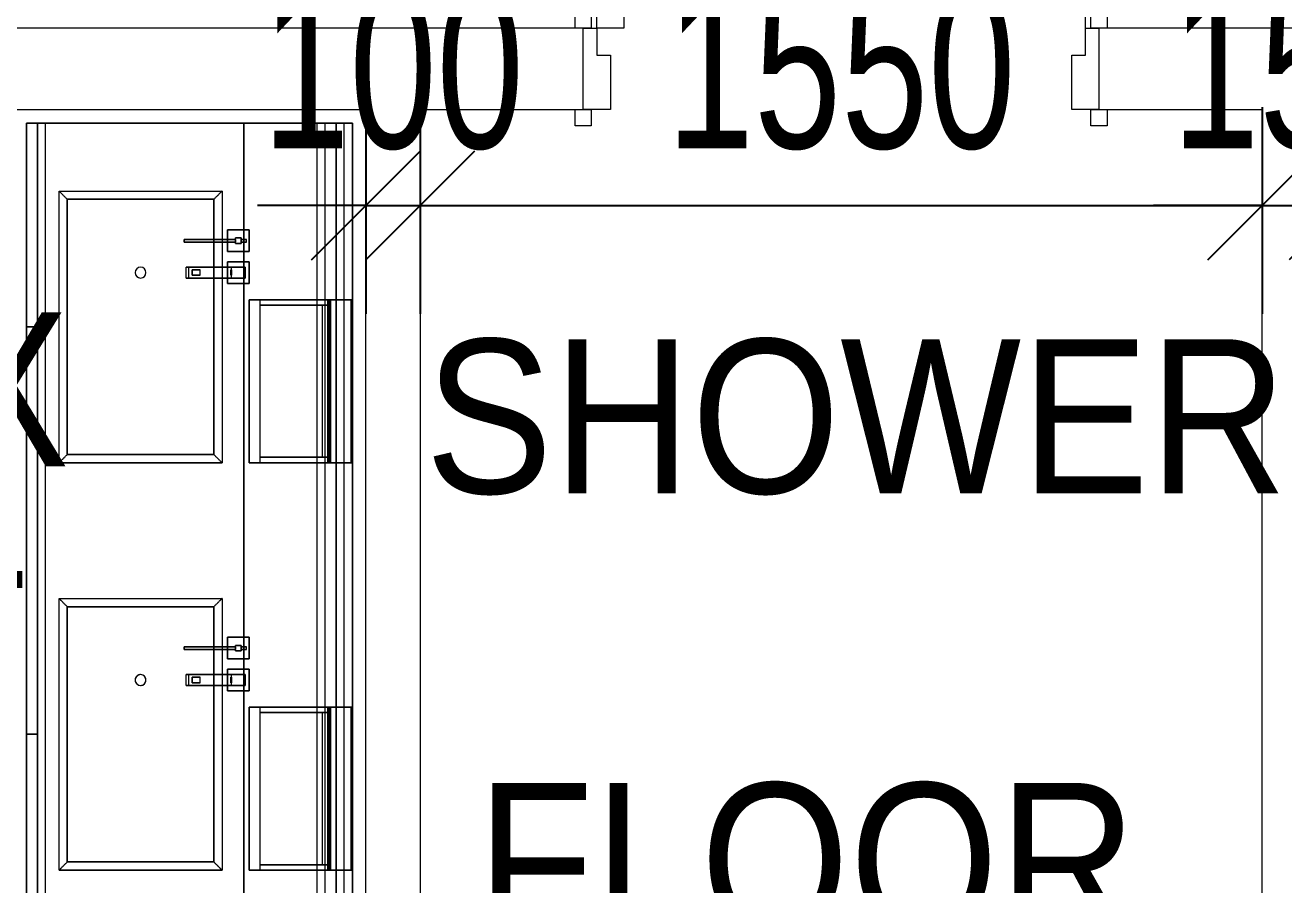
# Model space of a CAD drawing. Header units: millimetres. Extents: x 10569 to 232243, y -25347 to 80743.
# Drawn here: x 39012 to 41329, y 41955 to 43538 of the extents above; entities that cross this region are included whole.
import ezdxf

# ---------------------------------------------------------------- set-up
doc = ezdxf.new("R2010")
doc.units = ezdxf.units.MM
for name, color, linetype, lineweight in [('A-ANNO-DIMS', 211, 'Continuous', 5), ('A-DOOR', 31, 'Continuous', 20), ('A-DOOR-FRAM', 31, 'Continuous', 30), ('A-GENM', 13, 'Continuous', 20), ('A-WALL', 113, 'Continuous', 20), ('G-ANNO-TEXT', 231, 'Continuous', 5)]:
    doc.layers.add(name, color=color, linetype=linetype, lineweight=lineweight)
doc.styles.add('Arial_2', font='arial.ttf', dxfattribs={"width": 0.7, "height": 295.05988})
doc.styles.add('Swis721 BT_6', font='swiss.ttf', dxfattribs={"width": 0.89, "height": 283.821263})
doc.dimstyles.new('Linear_-_1_5mm_Arial', dxfattribs={"dimscale": 304.8, "dimtxt": 300, "dimasz": 0.656168, "dimexe": 0.656168, "dimexo": 0.0625, "dimgap": 0.328084, "dimtad": 1, "dimdec": 0, "dimzin": 0, "dimdsep": 46, "dimtxsty": 'Arial_2', "dimblk1": 'OBLIQUE', "dimblk2": 'OBLIQUE', "dimsah": 1, "dimcen": 0.09, "dimadec": 0, "dimazin": 0, "dimtfac": 1, "dimtdec": 4, "dimtix": 1, "dimtmove": 0, "dimatfit": 3, "dimfxl": 0.656168, "dimfxlon": 1, "dimtvp": 1, "dimtolj": 1, "dimtzin": 0, "dimarcsym": 2})

# ---------------------------------------------------------------- blocks, each defined once
blk = doc.blocks.new('DLN-Single Door__X01_ - _M01a_ 900 x 2450 _WH_-16935528-TENDER DRAFT G_F')
at = {"layer": 'A-DOOR', "lineweight": 15}
for p, q in [((-450, 975), (-400, 975)), ((-450, 75), (-450, 975)), ((-400, 975), (-400, 75)), ((-490, 105), (-460, 105)), ((-490, 75), (-490, 105)), ((-460, 105), (-460, 75)), ((460, 75), (460, 105)), ((460, 105), (490, 105)), ((490, 105), (490, 75)), ((-460, 75), (-475, 75)), ((-400, 75), (-450, 75)), ((475, 75), (460, 75)), ((-490, -105), (-490, -75)), ((-475, -75), (-460, -75)), ((-460, -75), (-460, -105)), ((460, -105), (460, -75)), ((460, -75), (475, -75)), ((490, -75), (490, -105)), ((-460, -105), (-490, -105)), ((490, -105), (460, -105))]:
    blk.add_line(p, q, dxfattribs=at)
blk.add_arc((-450, 75), 900, 359.5, 90, dxfattribs=at)
at = {"layer": 'A-DOOR-FRAM', "lineweight": 15}
for p, q in [((-475, 75), (-450, 75)), ((-450, 75), (-450, 25)), ((450, 75), (475, 75)), ((450, 25), (450, 75)), ((-450, 25), (-425, 25)), ((-425, 25), (-425, -75)), ((425, 25), (450, 25)), ((425, -75), (425, 25)), ((-425, -75), (-475, -75)), ((475, -75), (425, -75))]:
    blk.add_line(p, q, dxfattribs=at)
blk = doc.blocks.new('DLN_Counter _ Cabinet - DLN_Counter _ Cabinet-15606099-TENDER DRAFT G_F')
at = {"layer": 'A-GENM', "lineweight": 9}
for p, q in [((-235, -255), (-235, -525)), ((235, -255), (-235, -255)), ((235, -525), (235, -255)), ((-235, -525), (235, -525))]:
    blk.add_line(p, q, dxfattribs=at)
blk = doc.blocks.new('DLN_Counter _ Cabinet - DLN_Counter _ Cabinet-15606100-TENDER DRAFT G_F')
at = {"layer": 'A-GENM', "lineweight": 9}
for p, q in [((-235, -255), (-235, -525)), ((235, -255), (-235, -255)), ((235, -525), (235, -255)), ((-235, -525), (235, -525))]:
    blk.add_line(p, q, dxfattribs=at)
blk = doc.blocks.new('_Oblique')
at = {"color": 0, "linetype": 'ByBlock', "lineweight": -2}
blk.add_line((-0.5, -0.5), (0.5, 0.5), dxfattribs=at)
blk = doc.blocks.new('DIMBLOCK94-TENDER DRAFT G_F')
at = {"layer": 'A-ANNO-DIMS', "color": 0, "lineweight": -2, "transparency": 16777216}
for p, q in [((39639.3, 43387.3), (39639.3, 43006.3)), ((39739.3, 43387.3), (39739.3, 43006.3)), ((39639.3, 43206.3), (39439.3, 43206.3)), ((39639.3, 43206.3), (39739.3, 43206.3)), ((39739.3, 43206.3), (39939.3, 43206.3))]:
    blk.add_line(p, q, dxfattribs=at)
at = {"layer": 'Defpoints', "color": 0, "transparency": 16777216}
for p in [(39639.3, 43406.3), (39739.3, 43406.3), (39739.3, 43206.3)]:
    blk.add_point(p, dxfattribs=at)
at = {"layer": 'A-ANNO-DIMS', "color": 0, "lineweight": -2, "transparency": 16777216, "xscale": 200, "yscale": 200, "zscale": 200}
blk.add_blockref('_Oblique', (39639.3, 43206.3), dxfattribs=at)
at = {"layer": 'A-ANNO-DIMS', "color": 0, "lineweight": -2, "transparency": 16777216, "xscale": 200, "yscale": 200, "zscale": 200, "rotation": 180}
blk.add_blockref('_Oblique', (39739.3, 43206.3), dxfattribs=at)
at = {"layer": 'A-ANNO-DIMS', "color": 0, "transparency": 16777216, "insert": (39689.3, 43457), "char_height": 295.06, "width": 564.923, "attachment_point": 5, "style": 'Arial_2'}
blk.add_mtext('\\A1;100', dxfattribs=at)
blk = doc.blocks.new('DIMBLOCK95-TENDER DRAFT G_F')
at = {"layer": 'A-ANNO-DIMS', "color": 0, "lineweight": -2, "transparency": 16777216}
for p, q in [((39739.3, 43387.3), (39739.3, 43006.3)), ((41289.3, 43387.3), (41289.3, 43006.3)), ((39739.3, 43206.3), (41289.3, 43206.3))]:
    blk.add_line(p, q, dxfattribs=at)
at = {"layer": 'Defpoints', "color": 0, "transparency": 16777216}
for p in [(39739.3, 43406.3), (41289.3, 43406.3), (41289.3, 43206.3)]:
    blk.add_point(p, dxfattribs=at)
at = {"layer": 'A-ANNO-DIMS', "color": 0, "lineweight": -2, "transparency": 16777216, "xscale": 200, "yscale": 200, "zscale": 200, "rotation": 180}
blk.add_blockref('_Oblique', (39739.3, 43206.3), dxfattribs=at)
at = {"layer": 'A-ANNO-DIMS', "color": 0, "lineweight": -2, "transparency": 16777216, "xscale": 200, "yscale": 200, "zscale": 200}
blk.add_blockref('_Oblique', (41289.3, 43206.3), dxfattribs=at)
at = {"layer": 'A-ANNO-DIMS', "color": 0, "transparency": 16777216, "insert": (40514.3, 43457), "char_height": 295.06, "width": 753.231, "attachment_point": 5, "style": 'Arial_2'}
blk.add_mtext('\\A1;1550', dxfattribs=at)
blk = doc.blocks.new('DIMBLOCK96-TENDER DRAFT G_F')
at = {"layer": 'A-ANNO-DIMS', "color": 0, "lineweight": -2, "transparency": 16777216}
for p, q in [((41289.3, 43387.3), (41289.3, 43006.3)), ((41439.3, 43387.3), (41439.3, 43006.3)), ((41289.3, 43206.3), (41089.3, 43206.3)), ((41289.3, 43206.3), (41439.3, 43206.3)), ((41439.3, 43206.3), (41639.3, 43206.3))]:
    blk.add_line(p, q, dxfattribs=at)
at = {"layer": 'Defpoints', "color": 0, "transparency": 16777216}
for p in [(41289.3, 43406.3), (41439.3, 43406.3), (41439.3, 43206.3)]:
    blk.add_point(p, dxfattribs=at)
at = {"layer": 'A-ANNO-DIMS', "color": 0, "lineweight": -2, "transparency": 16777216, "xscale": 200, "yscale": 200, "zscale": 200}
blk.add_blockref('_Oblique', (41289.3, 43206.3), dxfattribs=at)
at = {"layer": 'A-ANNO-DIMS', "color": 0, "lineweight": -2, "transparency": 16777216, "xscale": 200, "yscale": 200, "zscale": 200, "rotation": 180}
blk.add_blockref('_Oblique', (41439.3, 43206.3), dxfattribs=at)
at = {"layer": 'A-ANNO-DIMS', "color": 0, "transparency": 16777216, "insert": (41364.3, 43457), "char_height": 295.06, "width": 564.923, "attachment_point": 5, "style": 'Arial_2'}
blk.add_mtext('\\A1;150', dxfattribs=at)

msp = doc.modelspace()

# ---------------------------------------------------------------- linework, layer by layer
at = {"layer": 'A-GENM', "lineweight": 9}
for p, q in [((39034.29296, 43357.48546), (39014.29296, 43357.48546)), ((39014.29296, 43357.48546), (39034.29296, 43357.48546)), ((39014.29296, 42982.48546), (39014.29296, 43357.48546)), ((39014.29296, 43357.48546), (39014.29296, 42982.48546)), ((39614.29296, 43357.48546), (39014.29296, 43357.48546)), ((39014.29296, 43357.48546), (39614.29296, 43357.48546)), ((39014.29296, 43357.48546), (39014.29296, 42732.48546)), ((39014.29296, 42732.48546), (39014.29296, 43357.48546)), ((39034.29296, 42982.48546), (39034.29296, 43357.48546)), ((39034.29296, 43357.48546), (39034.29296, 42982.48546)), ((39034.29296, 43357.48546), (39414.29296, 43357.48546)), ((39049.29296, 43357.48546), (39034.29296, 43357.48546)), ((39034.29296, 43357.48546), (39034.29296, 42732.48546)), ((39034.29296, 42732.48546), (39034.29296, 43357.48546)), ((39034.29296, 43357.48546), (39034.29296, 42732.48546)), ((39034.29296, 42732.48546), (39034.29296, 43357.48546)), ((39414.29296, 43357.48546), (39034.29296, 43357.48546)), ((39034.29296, 43357.48546), (39414.29296, 43357.48546)), ((39414.29296, 43357.48546), (39049.29296, 43357.48546)), ((39049.29296, 42733.17777), (39049.29296, 43357.48546)), ((39049.29296, 42733.17777), (39049.29296, 43357.48546)), ((39414.29296, 43357.48546), (39414.29296, 43161.22339)), ((39414.29296, 43161.22339), (39414.29296, 43357.48546)), ((39549.29296, 43357.48546), (39414.29296, 43357.48546)), ((39414.29296, 43357.48546), (39584.29296, 43357.48546)), ((39549.29296, 42732.48546), (39549.29296, 43357.48546)), ((39549.29296, 42732.48546), (39549.29296, 43357.48546)), ((39564.29296, 43357.48546), (39549.29296, 43357.48546)), ((39564.29296, 42732.48546), (39564.29296, 43357.48546)), ((39564.29296, 42732.48546), (39564.29296, 43357.48546)), ((39584.29296, 43357.48546), (39564.29296, 43357.48546)), ((39584.29296, 43357.48546), (39584.29296, 42732.48546)), ((39584.29296, 42732.48546), (39584.29296, 43357.48546)), ((39599.29296, 43357.48546), (39584.29296, 43357.48546)), ((39584.29296, 43357.48546), (39599.29296, 43357.48546)), ((39599.29296, 43357.48546), (39584.29296, 43357.48546)), ((39584.29296, 43357.48546), (39614.29296, 43357.48546)), ((39599.29296, 43032.48546), (39599.29296, 43357.48546)), ((39599.29296, 42732.48546), (39599.29296, 43357.48546)), ((39614.29296, 43357.48546), (39599.29296, 43357.48546)), ((39614.29296, 43357.48546), (39614.29296, 42732.48546)), ((39614.29296, 42732.48546), (39614.29296, 43357.48546)), ((39614.29296, 43357.48546), (39614.29296, 42732.48546)), ((39614.29296, 43032.48546), (39614.29296, 43357.48546)), ((39074.29296, 42732.48546), (39074.29296, 43232.48546)), ((39074.29296, 43232.48546), (39374.29296, 43232.48546)), ((39374.29296, 43232.48546), (39374.29296, 43143.72339)), ((39359.29296, 43217.48546), (39089.29296, 43217.48546)), ((39089.29296, 43217.48546), (39089.29296, 42747.48546)), ((39089.29296, 43217.48546), (39359.29296, 43217.48546)), ((39089.29296, 42747.48546), (39089.29296, 43217.48546)), ((39359.29296, 43143.72339), (39359.29296, 43217.48546)), ((39359.29296, 43217.48546), (39359.29296, 43143.72339)), ((39424.29296, 43161.22339), (39384.29296, 43161.22339)), ((39384.29296, 43161.22339), (39384.29296, 43143.72339)), ((39384.29296, 43143.72339), (39384.29296, 43161.22339)), ((39384.29296, 43161.22339), (39424.29296, 43161.22339)), ((39414.29296, 43161.22339), (39414.29296, 43143.72339)), ((39414.29296, 43143.72339), (39414.29296, 43161.22339)), ((39424.29296, 43121.22339), (39424.29296, 43161.22339)), ((39424.29296, 43161.22339), (39424.29296, 43121.22339)), ((39304.29296, 43143.72339), (39304.29296, 43138.72339)), ((39304.29296, 43138.72339), (39304.29296, 43143.72339)), ((39304.29296, 43143.72339), (39399.29296, 43143.72339)), ((39399.29296, 43143.72339), (39304.29296, 43143.72339)), ((39304.29296, 43138.72339), (39399.29296, 43138.72339)), ((39399.29296, 43138.72339), (39304.29296, 43138.72339)), ((39359.29296, 43138.72339), (39359.29296, 43143.72339)), ((39359.29296, 43143.72339), (39359.29296, 43138.72339)), ((39359.29296, 43092.48546), (39359.29296, 43138.72339)), ((39359.29296, 43138.72339), (39359.29296, 43092.48546)), ((39374.29296, 43143.72339), (39374.29296, 43138.72339)), ((39374.29296, 43138.72339), (39374.29296, 43092.48546)), ((39384.29296, 43143.72339), (39384.29296, 43138.72339)), ((39384.29296, 43138.72339), (39384.29296, 43143.72339)), ((39384.29296, 43138.72339), (39384.29296, 43121.22339)), ((39384.29296, 43121.22339), (39384.29296, 43138.72339)), ((39409.29296, 43146.22339), (39399.29296, 43146.22339)), ((39399.29296, 43146.22339), (39409.29296, 43146.22339)), ((39399.29296, 43143.72339), (39399.29296, 43146.22339)), ((39399.29296, 43136.22339), (39399.29296, 43146.22339)), ((39399.29296, 43138.72339), (39399.29296, 43143.72339)), ((39399.29296, 43138.72339), (39399.29296, 43143.72339)), ((39399.29296, 43143.72339), (39399.29296, 43138.72339)), ((39399.29296, 43136.22339), (39399.29296, 43138.72339)), ((39409.29296, 43136.22339), (39399.29296, 43136.22339)), ((39399.29296, 43136.22339), (39409.29296, 43136.22339)), ((39409.29296, 43146.22339), (39409.29296, 43136.22339)), ((39409.29296, 43143.72339), (39409.29296, 43146.22339)), ((39419.29296, 43143.72339), (39409.29296, 43143.72339)), ((39409.29296, 43143.72339), (39419.29296, 43143.72339)), ((39409.29296, 43138.72339), (39409.29296, 43143.72339)), ((39409.29296, 43138.72339), (39409.29296, 43143.72339)), ((39409.29296, 43143.72339), (39409.29296, 43138.72339)), ((39409.29296, 43136.22339), (39409.29296, 43138.72339)), ((39419.29296, 43138.72339), (39409.29296, 43138.72339)), ((39409.29296, 43138.72339), (39419.29296, 43138.72339)), ((39414.29296, 43143.72339), (39414.29296, 43138.72339)), ((39414.29296, 43138.72339), (39414.29296, 43143.72339)), ((39414.29296, 43138.72339), (39414.29296, 43121.22339)), ((39414.29296, 43121.22339), (39414.29296, 43138.72339)), ((39419.29296, 43138.72339), (39419.29296, 43143.72339)), ((39419.29296, 43138.72339), (39419.29296, 43143.72339)), ((39384.29296, 43121.22339), (39424.29296, 43121.22339)), ((39424.29296, 43121.22339), (39384.29296, 43121.22339)), ((39414.29296, 43121.22339), (39414.29296, 43102.48546)), ((39414.29296, 43102.48546), (39414.29296, 43121.22339)), ((39372.05356, 43092.48546), (39308.29647, 43092.48546)), ((39308.29647, 43092.48546), (39313.42677, 43092.48546)), ((39308.29647, 43072.48546), (39308.29647, 43092.48546)), ((39313.42677, 43092.48546), (39416.79296, 43092.48546)), ((39313.42677, 43072.48546), (39313.42677, 43092.48546)), ((39319.23549, 43087.48546), (39319.23549, 43077.48546)), ((39319.23549, 43077.48546), (39319.23549, 43087.48546)), ((39319.23549, 43087.48546), (39334.23549, 43087.48546)), ((39334.23549, 43087.48546), (39319.23549, 43087.48546)), ((39334.23549, 43077.48546), (39334.23549, 43087.48546)), ((39359.29296, 43072.48546), (39359.29296, 43092.48546)), ((39359.29296, 43092.48546), (39359.29296, 43072.48546)), ((39391.79296, 43092.48546), (39372.05356, 43092.48546)), ((39374.29296, 43092.48546), (39374.29296, 43072.48546)), ((39424.29296, 43102.48546), (39384.29296, 43102.48546)), ((39384.29296, 43102.48546), (39384.29296, 43092.48546)), ((39384.29296, 43092.48546), (39384.29296, 43102.48546)), ((39384.29296, 43102.48546), (39424.29296, 43102.48546)), ((39384.29296, 43092.48546), (39384.29296, 43072.48546)), ((39384.29296, 43072.48546), (39384.29296, 43092.48546)), ((39391.79296, 43087.48546), (39390.79296, 43087.48546)), ((39390.79296, 43087.48546), (39391.79296, 43087.48546)), ((39390.79296, 43077.48546), (39390.79296, 43087.48546)), ((39390.79296, 43077.48546), (39390.79296, 43087.48546)), ((39416.79296, 43092.48546), (39391.79296, 43092.48546)), ((39391.79296, 43072.48546), (39391.79296, 43092.48546)), ((39391.79296, 43087.48546), (39391.79296, 43077.48546)), ((39391.79296, 43077.48546), (39391.79296, 43087.48546)), ((39414.29296, 43102.48546), (39414.29296, 43092.48546)), ((39414.29296, 43092.48546), (39414.29296, 43102.48546)), ((39414.29296, 43092.48546), (39414.29296, 43072.48546)), ((39414.29296, 43072.48546), (39414.29296, 43092.48546)), ((39416.79296, 43092.48546), (39416.79296, 43072.48546)), ((39416.79296, 43072.48546), (39416.79296, 43092.48546)), ((39424.29296, 43062.48546), (39424.29296, 43102.48546)), ((39424.29296, 43102.48546), (39424.29296, 43062.48546)), ((39313.42677, 43072.48546), (39308.29647, 43072.48546)), ((39308.29647, 43072.48546), (39372.05356, 43072.48546)), ((39416.79296, 43072.48546), (39313.42677, 43072.48546)), ((39319.23549, 43077.48546), (39334.23549, 43077.48546)), ((39334.23549, 43077.48546), (39319.23549, 43077.48546)), ((39359.29296, 42747.48546), (39359.29296, 43072.48546)), ((39359.29296, 43072.48546), (39359.29296, 42747.48546)), ((39372.05356, 43072.48546), (39391.79296, 43072.48546)), ((39374.29296, 43072.48546), (39374.29296, 42732.48546)), ((39384.29296, 43072.48546), (39384.29296, 43062.48546)), ((39384.29296, 43062.48546), (39384.29296, 43072.48546)), ((39384.29296, 43062.48546), (39424.29296, 43062.48546)), ((39424.29296, 43062.48546), (39384.29296, 43062.48546)), ((39391.79296, 43077.48546), (39390.79296, 43077.48546)), ((39390.79296, 43077.48546), (39391.79296, 43077.48546)), ((39391.79296, 43072.48546), (39416.79296, 43072.48546)), ((39414.29296, 43072.48546), (39414.29296, 43062.48546)), ((39414.29296, 43062.48546), (39414.29296, 43072.48546)), ((39414.29296, 43062.48546), (39414.29296, 42732.48546)), ((39414.29296, 42732.48546), (39414.29296, 43062.48546)), ((39424.29296, 42732.48546), (39424.29296, 43032.48546)), ((39424.29296, 43032.48546), (39569.29296, 43032.48546)), ((39569.29296, 43032.48546), (39424.29296, 43032.48546)), ((39424.29296, 43032.48546), (39424.29296, 42732.48546)), ((39444.29296, 43032.48546), (39424.29296, 43032.48546)), ((39444.29296, 43032.48546), (39424.29296, 43032.48546)), ((39424.29296, 42732.48546), (39424.29296, 43032.48546)), ((39424.29296, 42732.48546), (39424.29296, 43032.48546)), ((39569.29296, 43032.48546), (39444.29296, 43032.48546)), ((39444.29296, 43032.48546), (39569.29296, 43032.48546)), ((39444.29296, 43022.48546), (39444.29296, 43032.48546)), ((39444.29296, 43022.48546), (39444.29296, 43032.48546)), ((39444.29296, 42732.48546), (39444.29296, 43032.48546)), ((39444.29296, 42732.48546), (39444.29296, 43032.48546)), ((39444.29296, 43022.48546), (39559.29296, 43022.48546)), ((39569.29296, 43022.48546), (39444.29296, 43022.48546)), ((39444.29296, 42742.48546), (39444.29296, 43022.48546)), ((39444.29296, 42742.48546), (39444.29296, 43022.48546)), ((39444.29296, 43022.48546), (39569.29296, 43022.48546)), ((39569.29296, 43022.48546), (39444.29296, 43022.48546)), ((39559.29296, 43022.48546), (39569.29296, 43022.48546)), ((39559.29296, 42742.48546), (39559.29296, 43022.48546)), ((39559.29296, 42742.48546), (39559.29296, 43022.48546)), ((39569.29296, 43032.48546), (39574.29296, 43032.48546)), ((39574.29296, 43032.48546), (39569.29296, 43032.48546)), ((39571.29296, 43032.48546), (39569.29296, 43032.48546)), ((39569.29296, 43032.48546), (39584.29296, 43032.48546)), ((39569.29296, 42732.48546), (39569.29296, 43032.48546)), ((39569.29296, 42732.48546), (39569.29296, 43032.48546)), ((39569.29296, 43032.48546), (39569.29296, 43022.48546)), ((39569.29296, 43022.48546), (39569.29296, 43032.48546)), ((39569.29296, 42742.48546), (39569.29296, 43022.48546)), ((39569.29296, 42742.48546), (39569.29296, 43022.48546)), ((39584.29296, 43032.48546), (39571.29296, 43032.48546)), ((39571.29296, 42732.48546), (39571.29296, 43032.48546)), ((39571.29296, 42732.48546), (39571.29296, 43032.48546)), ((39574.29296, 43032.48546), (39574.29296, 42732.48546)), ((39574.29296, 42732.48546), (39574.29296, 43032.48546)), ((39612.29296, 43032.48546), (39584.29296, 43032.48546)), ((39584.29296, 43032.48546), (39614.29296, 43032.48546)), ((39599.29296, 42732.48546), (39599.29296, 43032.48546)), ((39614.29296, 43032.48546), (39612.29296, 43032.48546)), ((39612.29296, 42732.48546), (39612.29296, 43032.48546)), ((39612.29296, 42732.48546), (39612.29296, 43032.48546)), ((39614.29296, 42732.48546), (39614.29296, 43032.48546)), ((39614.29296, 43032.48546), (39614.29296, 42732.48546)), ((39614.29296, 42732.48546), (39614.29296, 43032.48546)), ((39034.29296, 42982.48546), (39014.29296, 42982.48546)), ((39014.29296, 42982.48546), (39034.29296, 42982.48546)), ((39014.29296, 42982.48546), (39014.29296, 42732.48546)), ((39014.29296, 42732.48546), (39014.29296, 42982.48546)), ((39034.29296, 42982.48546), (39014.29296, 42982.48546)), ((39014.29296, 42982.48546), (39034.29296, 42982.48546)), ((39034.29296, 42982.48546), (39034.29296, 42732.48546)), ((39034.29296, 42732.48546), (39034.29296, 42982.48546)), ((39089.29296, 42747.48546), (39359.29296, 42747.48546)), ((39359.29296, 42747.48546), (39089.29296, 42747.48546)), ((39444.29296, 42742.48546), (39569.29296, 42742.48546)), ((39559.29296, 42742.48546), (39444.29296, 42742.48546)), ((39569.29296, 42742.48546), (39444.29296, 42742.48546)), ((39444.29296, 42742.48546), (39569.29296, 42742.48546)), ((39444.29296, 42732.48546), (39444.29296, 42742.48546)), ((39444.29296, 42732.48546), (39444.29296, 42742.48546)), ((39569.29296, 42742.48546), (39559.29296, 42742.48546)), ((39569.29296, 42742.48546), (39569.29296, 42732.48546)), ((39569.29296, 42732.48546), (39569.29296, 42742.48546)), ((39014.29296, 42232.48546), (39014.29296, 42732.48546)), ((39014.29296, 42732.48546), (39014.29296, 42232.48546)), ((39014.29296, 42732.48546), (39014.29296, 41982.48546)), ((39014.29296, 41982.48546), (39014.29296, 42732.48546)), ((39034.29296, 42232.48546), (39034.29296, 42732.48546)), ((39034.29296, 42732.48546), (39034.29296, 42232.48546)), ((39034.29296, 42732.48546), (39034.29296, 41982.48546)), ((39034.29296, 41982.48546), (39034.29296, 42732.48546)), ((39034.29296, 42732.48546), (39034.29296, 41982.48546)), ((39034.29296, 41982.48546), (39034.29296, 42732.48546)), ((39049.29296, 41983.17777), (39049.29296, 42732.48546)), ((39049.29296, 41983.17777), (39049.29296, 42732.48546)), ((39074.29296, 42732.48546), (39374.29296, 42732.48546)), ((39374.29296, 42732.48546), (39074.29296, 42732.48546)), ((39414.29296, 42732.48546), (39414.29296, 42411.22339)), ((39414.29296, 42411.22339), (39414.29296, 42732.48546)), ((39569.29296, 42732.48546), (39424.29296, 42732.48546)), ((39424.29296, 42732.48546), (39569.29296, 42732.48546)), ((39424.29296, 42732.48546), (39444.29296, 42732.48546)), ((39424.29296, 42732.48546), (39444.29296, 42732.48546)), ((39444.29296, 42732.48546), (39569.29296, 42732.48546)), ((39569.29296, 42732.48546), (39444.29296, 42732.48546)), ((39549.29296, 41982.48546), (39549.29296, 42732.48546)), ((39549.29296, 41982.48546), (39549.29296, 42732.48546)), ((39564.29296, 41982.48546), (39564.29296, 42732.48546)), ((39564.29296, 41982.48546), (39564.29296, 42732.48546)), ((39574.29296, 42732.48546), (39569.29296, 42732.48546)), ((39569.29296, 42732.48546), (39574.29296, 42732.48546)), ((39574.29296, 42732.48546), (39569.29296, 42732.48546)), ((39569.29296, 42732.48546), (39571.29296, 42732.48546)), ((39571.29296, 42732.48546), (39574.29296, 42732.48546)), ((39584.29296, 42732.48546), (39574.29296, 42732.48546)), ((39574.29296, 42732.48546), (39584.29296, 42732.48546)), ((39584.29296, 42732.48546), (39584.29296, 41982.48546)), ((39584.29296, 41982.48546), (39584.29296, 42732.48546)), ((39614.29296, 42732.48546), (39584.29296, 42732.48546)), ((39584.29296, 42732.48546), (39612.29296, 42732.48546)), ((39599.29296, 42282.48546), (39599.29296, 42732.48546)), ((39599.29296, 41982.48546), (39599.29296, 42732.48546)), ((39612.29296, 42732.48546), (39614.29296, 42732.48546)), ((39614.29296, 42732.48546), (39614.29296, 41982.48546)), ((39614.29296, 41982.48546), (39614.29296, 42732.48546)), ((39614.29296, 42732.48546), (39614.29296, 41982.48546)), ((39614.29296, 42282.48546), (39614.29296, 42732.48546)), ((39074.29296, 41982.48546), (39074.29296, 42482.48546)), ((39074.29296, 42482.48546), (39374.29296, 42482.48546)), ((39374.29296, 42482.48546), (39374.29296, 42393.72339)), ((39359.29296, 42467.48546), (39089.29296, 42467.48546)), ((39089.29296, 42467.48546), (39089.29296, 41997.48546)), ((39089.29296, 42467.48546), (39359.29296, 42467.48546)), ((39089.29296, 41997.48546), (39089.29296, 42467.48546)), ((39359.29296, 42393.72339), (39359.29296, 42467.48546)), ((39359.29296, 42467.48546), (39359.29296, 42393.72339)), ((39304.29296, 42393.72339), (39304.29296, 42388.72339)), ((39304.29296, 42388.72339), (39304.29296, 42393.72339)), ((39304.29296, 42393.72339), (39399.29296, 42393.72339)), ((39399.29296, 42393.72339), (39304.29296, 42393.72339)), ((39304.29296, 42388.72339), (39399.29296, 42388.72339)), ((39399.29296, 42388.72339), (39304.29296, 42388.72339)), ((39359.29296, 42388.72339), (39359.29296, 42393.72339)), ((39359.29296, 42393.72339), (39359.29296, 42388.72339)), ((39359.29296, 42342.48546), (39359.29296, 42388.72339)), ((39359.29296, 42388.72339), (39359.29296, 42342.48546)), ((39374.29296, 42393.72339), (39374.29296, 42388.72339)), ((39374.29296, 42388.72339), (39374.29296, 42342.48546)), ((39424.29296, 42411.22339), (39384.29296, 42411.22339)), ((39384.29296, 42411.22339), (39384.29296, 42393.72339)), ((39384.29296, 42393.72339), (39384.29296, 42411.22339)), ((39384.29296, 42411.22339), (39424.29296, 42411.22339)), ((39384.29296, 42393.72339), (39384.29296, 42388.72339)), ((39384.29296, 42388.72339), (39384.29296, 42393.72339)), ((39384.29296, 42388.72339), (39384.29296, 42371.22339)), ((39384.29296, 42371.22339), (39384.29296, 42388.72339)), ((39409.29296, 42396.22339), (39399.29296, 42396.22339)), ((39399.29296, 42396.22339), (39409.29296, 42396.22339)), ((39399.29296, 42393.72339), (39399.29296, 42396.22339)), ((39399.29296, 42386.22339), (39399.29296, 42396.22339)), ((39399.29296, 42388.72339), (39399.29296, 42393.72339)), ((39399.29296, 42388.72339), (39399.29296, 42393.72339)), ((39399.29296, 42393.72339), (39399.29296, 42388.72339)), ((39399.29296, 42386.22339), (39399.29296, 42388.72339)), ((39409.29296, 42396.22339), (39409.29296, 42386.22339)), ((39409.29296, 42393.72339), (39409.29296, 42396.22339)), ((39419.29296, 42393.72339), (39409.29296, 42393.72339)), ((39409.29296, 42393.72339), (39419.29296, 42393.72339)), ((39409.29296, 42388.72339), (39409.29296, 42393.72339)), ((39409.29296, 42388.72339), (39409.29296, 42393.72339)), ((39409.29296, 42393.72339), (39409.29296, 42388.72339)), ((39409.29296, 42386.22339), (39409.29296, 42388.72339)), ((39419.29296, 42388.72339), (39409.29296, 42388.72339)), ((39409.29296, 42388.72339), (39419.29296, 42388.72339)), ((39414.29296, 42411.22339), (39414.29296, 42393.72339)), ((39414.29296, 42393.72339), (39414.29296, 42411.22339)), ((39414.29296, 42393.72339), (39414.29296, 42388.72339)), ((39414.29296, 42388.72339), (39414.29296, 42393.72339)), ((39414.29296, 42388.72339), (39414.29296, 42371.22339)), ((39414.29296, 42371.22339), (39414.29296, 42388.72339)), ((39419.29296, 42388.72339), (39419.29296, 42393.72339)), ((39419.29296, 42388.72339), (39419.29296, 42393.72339)), ((39424.29296, 42371.22339), (39424.29296, 42411.22339)), ((39424.29296, 42411.22339), (39424.29296, 42371.22339)), ((39384.29296, 42371.22339), (39424.29296, 42371.22339)), ((39424.29296, 42371.22339), (39384.29296, 42371.22339)), ((39409.29296, 42386.22339), (39399.29296, 42386.22339)), ((39399.29296, 42386.22339), (39409.29296, 42386.22339)), ((39414.29296, 42371.22339), (39414.29296, 42352.48546)), ((39414.29296, 42352.48546), (39414.29296, 42371.22339)), ((39372.05356, 42342.48546), (39308.29647, 42342.48546)), ((39308.29647, 42342.48546), (39313.42677, 42342.48546)), ((39308.29647, 42322.48546), (39308.29647, 42342.48546)), ((39313.42677, 42342.48546), (39416.79296, 42342.48546)), ((39313.42677, 42322.48546), (39313.42677, 42342.48546)), ((39359.29296, 42322.48546), (39359.29296, 42342.48546)), ((39359.29296, 42342.48546), (39359.29296, 42322.48546)), ((39391.79296, 42342.48546), (39372.05356, 42342.48546)), ((39374.29296, 42342.48546), (39374.29296, 42322.48546)), ((39424.29296, 42352.48546), (39384.29296, 42352.48546)), ((39384.29296, 42352.48546), (39384.29296, 42342.48546)), ((39384.29296, 42342.48546), (39384.29296, 42352.48546)), ((39384.29296, 42352.48546), (39424.29296, 42352.48546)), ((39384.29296, 42342.48546), (39384.29296, 42322.48546)), ((39384.29296, 42322.48546), (39384.29296, 42342.48546)), ((39416.79296, 42342.48546), (39391.79296, 42342.48546)), ((39391.79296, 42322.48546), (39391.79296, 42342.48546)), ((39414.29296, 42352.48546), (39414.29296, 42342.48546)), ((39414.29296, 42342.48546), (39414.29296, 42352.48546)), ((39414.29296, 42342.48546), (39414.29296, 42322.48546)), ((39414.29296, 42322.48546), (39414.29296, 42342.48546)), ((39416.79296, 42342.48546), (39416.79296, 42322.48546)), ((39416.79296, 42322.48546), (39416.79296, 42342.48546)), ((39424.29296, 42312.48546), (39424.29296, 42352.48546)), ((39424.29296, 42352.48546), (39424.29296, 42312.48546)), ((39313.42677, 42322.48546), (39308.29647, 42322.48546)), ((39308.29647, 42322.48546), (39372.05356, 42322.48546)), ((39416.79296, 42322.48546), (39313.42677, 42322.48546)), ((39319.23549, 42337.48546), (39319.23549, 42327.48546)), ((39319.23549, 42327.48546), (39319.23549, 42337.48546)), ((39319.23549, 42337.48546), (39334.23549, 42337.48546)), ((39334.23549, 42337.48546), (39319.23549, 42337.48546)), ((39319.23549, 42327.48546), (39334.23549, 42327.48546)), ((39334.23549, 42327.48546), (39319.23549, 42327.48546)), ((39334.23549, 42327.48546), (39334.23549, 42337.48546)), ((39359.29296, 41997.48546), (39359.29296, 42322.48546)), ((39359.29296, 42322.48546), (39359.29296, 41997.48546)), ((39372.05356, 42322.48546), (39391.79296, 42322.48546)), ((39374.29296, 42322.48546), (39374.29296, 41982.48546)), ((39384.29296, 42322.48546), (39384.29296, 42312.48546)), ((39384.29296, 42312.48546), (39384.29296, 42322.48546)), ((39391.79296, 42337.48546), (39390.79296, 42337.48546)), ((39390.79296, 42337.48546), (39391.79296, 42337.48546)), ((39390.79296, 42327.48546), (39390.79296, 42337.48546)), ((39390.79296, 42327.48546), (39390.79296, 42337.48546)), ((39391.79296, 42327.48546), (39390.79296, 42327.48546)), ((39390.79296, 42327.48546), (39391.79296, 42327.48546)), ((39391.79296, 42337.48546), (39391.79296, 42327.48546)), ((39391.79296, 42327.48546), (39391.79296, 42337.48546)), ((39391.79296, 42322.48546), (39416.79296, 42322.48546)), ((39414.29296, 42322.48546), (39414.29296, 42312.48546)), ((39414.29296, 42312.48546), (39414.29296, 42322.48546)), ((39384.29296, 42312.48546), (39424.29296, 42312.48546)), ((39424.29296, 42312.48546), (39384.29296, 42312.48546)), ((39414.29296, 42312.48546), (39414.29296, 41982.48546)), ((39414.29296, 41982.48546), (39414.29296, 42312.48546)), ((39424.29296, 41982.48546), (39424.29296, 42282.48546)), ((39424.29296, 42282.48546), (39569.29296, 42282.48546)), ((39569.29296, 42282.48546), (39424.29296, 42282.48546)), ((39424.29296, 42282.48546), (39424.29296, 41982.48546)), ((39444.29296, 42282.48546), (39424.29296, 42282.48546)), ((39444.29296, 42282.48546), (39424.29296, 42282.48546)), ((39424.29296, 41982.48546), (39424.29296, 42282.48546)), ((39424.29296, 41982.48546), (39424.29296, 42282.48546)), ((39569.29296, 42282.48546), (39444.29296, 42282.48546)), ((39444.29296, 42282.48546), (39569.29296, 42282.48546)), ((39444.29296, 42272.48546), (39444.29296, 42282.48546)), ((39444.29296, 42272.48546), (39444.29296, 42282.48546)), ((39444.29296, 41982.48546), (39444.29296, 42282.48546)), ((39444.29296, 41982.48546), (39444.29296, 42282.48546)), ((39569.29296, 42282.48546), (39574.29296, 42282.48546)), ((39574.29296, 42282.48546), (39569.29296, 42282.48546)), ((39571.29296, 42282.48546), (39569.29296, 42282.48546)), ((39569.29296, 42282.48546), (39584.29296, 42282.48546)), ((39569.29296, 41982.48546), (39569.29296, 42282.48546)), ((39569.29296, 41982.48546), (39569.29296, 42282.48546)), ((39569.29296, 42282.48546), (39569.29296, 42272.48546)), ((39569.29296, 42272.48546), (39569.29296, 42282.48546)), ((39584.29296, 42282.48546), (39571.29296, 42282.48546)), ((39571.29296, 41982.48546), (39571.29296, 42282.48546)), ((39571.29296, 41982.48546), (39571.29296, 42282.48546)), ((39574.29296, 42282.48546), (39574.29296, 41982.48546)), ((39574.29296, 41982.48546), (39574.29296, 42282.48546)), ((39612.29296, 42282.48546), (39584.29296, 42282.48546)), ((39584.29296, 42282.48546), (39614.29296, 42282.48546)), ((39599.29296, 41982.48546), (39599.29296, 42282.48546)), ((39614.29296, 42282.48546), (39612.29296, 42282.48546)), ((39612.29296, 41982.48546), (39612.29296, 42282.48546)), ((39612.29296, 41982.48546), (39612.29296, 42282.48546)), ((39614.29296, 41982.48546), (39614.29296, 42282.48546)), ((39614.29296, 42282.48546), (39614.29296, 41982.48546)), ((39614.29296, 41982.48546), (39614.29296, 42282.48546)), ((39444.29296, 42272.48546), (39559.29296, 42272.48546)), ((39569.29296, 42272.48546), (39444.29296, 42272.48546)), ((39444.29296, 41992.48546), (39444.29296, 42272.48546)), ((39444.29296, 41992.48546), (39444.29296, 42272.48546)), ((39444.29296, 42272.48546), (39569.29296, 42272.48546)), ((39569.29296, 42272.48546), (39444.29296, 42272.48546)), ((39559.29296, 42272.48546), (39569.29296, 42272.48546)), ((39559.29296, 41992.48546), (39559.29296, 42272.48546)), ((39559.29296, 41992.48546), (39559.29296, 42272.48546)), ((39569.29296, 41992.48546), (39569.29296, 42272.48546)), ((39569.29296, 41992.48546), (39569.29296, 42272.48546)), ((39034.29296, 42232.48546), (39014.29296, 42232.48546)), ((39014.29296, 42232.48546), (39034.29296, 42232.48546)), ((39014.29296, 42232.48546), (39014.29296, 41982.48546)), ((39014.29296, 41982.48546), (39014.29296, 42232.48546)), ((39034.29296, 42232.48546), (39014.29296, 42232.48546)), ((39014.29296, 42232.48546), (39034.29296, 42232.48546)), ((39034.29296, 42232.48546), (39034.29296, 41982.48546)), ((39034.29296, 41982.48546), (39034.29296, 42232.48546)), ((39089.29296, 41997.48546), (39359.29296, 41997.48546)), ((39359.29296, 41997.48546), (39089.29296, 41997.48546)), ((39014.29296, 41482.48546), (39014.29296, 41982.48546)), ((39014.29296, 41982.48546), (39014.29296, 41482.48546)), ((39014.29296, 41982.48546), (39014.29296, 41107.48546)), ((39014.29296, 41107.48546), (39014.29296, 41982.48546)), ((39034.29296, 41482.48546), (39034.29296, 41982.48546)), ((39034.29296, 41982.48546), (39034.29296, 41482.48546)), ((39034.29296, 41982.48546), (39034.29296, 41107.48546)), ((39034.29296, 41107.48546), (39034.29296, 41982.48546)), ((39034.29296, 41982.48546), (39034.29296, 41107.48546)), ((39034.29296, 41107.48546), (39034.29296, 41982.48546)), ((39049.29296, 41107.48546), (39049.29296, 41982.48546)), ((39049.29296, 41107.48546), (39049.29296, 41982.48546)), ((39074.29296, 41982.48546), (39374.29296, 41982.48546)), ((39374.29296, 41982.48546), (39074.29296, 41982.48546)), ((39414.29296, 41982.48546), (39414.29296, 41661.22339)), ((39414.29296, 41661.22339), (39414.29296, 41982.48546)), ((39569.29296, 41982.48546), (39424.29296, 41982.48546)), ((39424.29296, 41982.48546), (39569.29296, 41982.48546)), ((39424.29296, 41982.48546), (39444.29296, 41982.48546)), ((39424.29296, 41982.48546), (39444.29296, 41982.48546)), ((39444.29296, 41992.48546), (39569.29296, 41992.48546)), ((39559.29296, 41992.48546), (39444.29296, 41992.48546)), ((39569.29296, 41992.48546), (39444.29296, 41992.48546)), ((39444.29296, 41992.48546), (39569.29296, 41992.48546)), ((39444.29296, 41982.48546), (39444.29296, 41992.48546)), ((39444.29296, 41982.48546), (39444.29296, 41992.48546)), ((39444.29296, 41982.48546), (39569.29296, 41982.48546)), ((39569.29296, 41982.48546), (39444.29296, 41982.48546)), ((39549.29296, 41107.48546), (39549.29296, 41982.48546)), ((39549.29296, 41107.48546), (39549.29296, 41982.48546)), ((39569.29296, 41992.48546), (39559.29296, 41992.48546)), ((39564.29296, 41107.48546), (39564.29296, 41982.48546)), ((39564.29296, 41107.48546), (39564.29296, 41982.48546)), ((39569.29296, 41992.48546), (39569.29296, 41982.48546)), ((39569.29296, 41982.48546), (39569.29296, 41992.48546)), ((39574.29296, 41982.48546), (39569.29296, 41982.48546)), ((39569.29296, 41982.48546), (39574.29296, 41982.48546)), ((39574.29296, 41982.48546), (39569.29296, 41982.48546)), ((39569.29296, 41982.48546), (39571.29296, 41982.48546)), ((39571.29296, 41982.48546), (39574.29296, 41982.48546)), ((39584.29296, 41982.48546), (39574.29296, 41982.48546)), ((39574.29296, 41982.48546), (39584.29296, 41982.48546)), ((39584.29296, 41982.48546), (39584.29296, 41107.48546)), ((39584.29296, 41107.48546), (39584.29296, 41982.48546)), ((39614.29296, 41982.48546), (39584.29296, 41982.48546)), ((39584.29296, 41982.48546), (39612.29296, 41982.48546)), ((39599.29296, 41532.48546), (39599.29296, 41982.48546)), ((39599.29296, 41117.35388), (39599.29296, 41982.48546)), ((39612.29296, 41982.48546), (39614.29296, 41982.48546)), ((39614.29296, 41982.48546), (39614.29296, 41107.48546)), ((39614.29296, 41107.48546), (39614.29296, 41982.48546)), ((39614.29296, 41982.48546), (39614.29296, 41107.48546)), ((39614.29296, 41532.48546), (39614.29296, 41982.48546))]:
    msp.add_line(p, q, dxfattribs=at)
for centre, start, end in [((39224.29296, 43082.48546), 90, 270), ((39224.29296, 43082.48546), 90, 270), ((39224.29296, 43082.48546), 270, 90), ((39224.29296, 43082.48546), 270, 90), ((39224.29296, 42332.48546), 90, 270), ((39224.29296, 42332.48546), 90, 105), ((39224.29296, 42332.48546), 60, 90), ((39224.29296, 42332.48546), 270, 90), ((39224.29296, 42332.48546), 150, 180), ((39224.29296, 42332.48546), 180, 195), ((39224.29296, 42332.48546), 195, 270), ((39224.29296, 42332.48546), 135, 150), ((39224.29296, 42332.48546), 120, 135), ((39224.29296, 42332.48546), 105, 120), ((39224.29296, 42332.48546), 270, 285), ((39224.29296, 42332.48546), 285, 315), ((39224.29296, 42332.48546), 45, 60), ((39224.29296, 42332.48546), 15, 45), ((39224.29296, 42332.48546), 315, 345), ((39224.29296, 42332.48546), 345, 15)]:
    msp.add_arc(centre, 10, start, end, dxfattribs=at)
for points, knots in [([(39089.29296, 43217.48546), (39087.95477, 43218.79446), (39086.02587, 43220.75778), (39083.53731, 43223.24213), (39082.06209, 43224.71277), (39080.95965, 43225.82496), (39079.88743, 43226.88956), (39078.89983, 43227.87582), (39078.01252, 43228.77111), (39077.17577, 43229.60198), (39076.2649, 43230.513), (39075.39793, 43231.38325), (39074.54882, 43232.22678), (39074.29877, 43232.48546), (39074.29296, 43232.48546)], [-1, -1, -1, -1, -0.8333333333, -0.75, -0.6666666667, -0.625, -0.5833333333, -0.5, -0.4583333333, -0.4166666667, -0.3333333333, -0.25, -0.1666666667, 0, 0, 0, 0]), ([(39374.29296, 43232.48546), (39374.29296, 43232.47965), (39374.03428, 43232.2296), (39373.19075, 43231.3805), (39372.3205, 43230.51351), (39371.40948, 43229.60269), (39370.57861, 43228.76583), (39369.68332, 43227.87894), (39368.4505, 43226.64127), (39367.08708, 43225.27665), (39365.93203, 43224.13015), (39364.73907, 43222.92781), (39362.56528, 43220.75422), (39360.60196, 43218.82365), (39359.29296, 43217.48546)], [0, 0, 0, 0, 0.1666666667, 0.25, 0.3333333333, 0.4166666667, 0.4583333333, 0.5, 0.5833333333, 0.6666666667, 0.7083333333, 0.75, 0.8333333333, 1, 1, 1, 1]), ([(39074.29296, 42732.48546), (39074.29296, 42732.49127), (39074.55164, 42732.74132), (39075.39517, 42733.59042), (39076.26542, 42734.45741), (39077.17644, 42735.36823), (39078.00731, 42736.20509), (39078.9026, 42737.09198), (39080.13542, 42738.32965), (39081.49884, 42739.69427), (39082.65389, 42740.84077), (39083.84685, 42742.04311), (39086.02064, 42744.2167), (39087.98396, 42746.14727), (39089.29296, 42747.48546)], [0, 0, 0, 0, 0.1666666667, 0.25, 0.3333333333, 0.4166666667, 0.4583333333, 0.5, 0.5833333333, 0.6666666667, 0.7083333333, 0.75, 0.8333333333, 1, 1, 1, 1]), ([(39374.29296, 42732.48546), (39374.28715, 42732.48546), (39374.0371, 42732.74414), (39373.188, 42733.58767), (39372.32101, 42734.45792), (39371.41019, 42735.36894), (39370.57333, 42736.19981), (39369.68644, 42737.0951), (39368.44877, 42738.32792), (39367.08415, 42739.69134), (39365.93765, 42740.84639), (39364.73531, 42742.03935), (39362.56172, 42744.21314), (39360.63115, 42746.17646), (39359.29296, 42747.48546)], [0, 0, 0, 0, 0.1666666667, 0.25, 0.3333333333, 0.4166666667, 0.4583333333, 0.5, 0.5833333333, 0.6666666667, 0.7083333333, 0.75, 0.8333333333, 1, 1, 1, 1]), ([(39089.29296, 42467.48546), (39087.95477, 42468.79446), (39086.02587, 42470.75778), (39083.53731, 42473.24213), (39082.06209, 42474.71277), (39080.95965, 42475.82496), (39079.88743, 42476.88956), (39078.89983, 42477.87582), (39078.01252, 42478.77111), (39077.17577, 42479.60198), (39076.2649, 42480.513), (39075.39793, 42481.38325), (39074.54882, 42482.22678), (39074.29877, 42482.48546), (39074.29296, 42482.48546)], [-1, -1, -1, -1, -0.8333333333, -0.75, -0.6666666667, -0.625, -0.5833333333, -0.5, -0.4583333333, -0.4166666667, -0.3333333333, -0.25, -0.1666666667, 0, 0, 0, 0]), ([(39374.29296, 42482.48546), (39374.29296, 42482.47965), (39374.03428, 42482.2296), (39373.19075, 42481.3805), (39372.3205, 42480.51351), (39371.40948, 42479.60269), (39370.57861, 42478.76583), (39369.68332, 42477.87894), (39368.4505, 42476.64127), (39367.08708, 42475.27665), (39365.93203, 42474.13015), (39364.73907, 42472.92781), (39362.56528, 42470.75422), (39360.60196, 42468.82365), (39359.29296, 42467.48546)], [0, 0, 0, 0, 0.1666666667, 0.25, 0.3333333333, 0.4166666667, 0.4583333333, 0.5, 0.5833333333, 0.6666666667, 0.7083333333, 0.75, 0.8333333333, 1, 1, 1, 1]), ([(39074.29296, 41982.48546), (39074.29296, 41982.49127), (39074.55164, 41982.74132), (39075.39517, 41983.59042), (39076.26542, 41984.45741), (39077.17644, 41985.36823), (39078.00731, 41986.20509), (39078.9026, 41987.09198), (39080.13542, 41988.32965), (39081.49884, 41989.69427), (39082.65389, 41990.84077), (39083.84685, 41992.04311), (39086.02064, 41994.2167), (39087.98396, 41996.14727), (39089.29296, 41997.48546)], [0, 0, 0, 0, 0.1666666667, 0.25, 0.3333333333, 0.4166666667, 0.4583333333, 0.5, 0.5833333333, 0.6666666667, 0.7083333333, 0.75, 0.8333333333, 1, 1, 1, 1]), ([(39374.29296, 41982.48546), (39374.28715, 41982.48546), (39374.0371, 41982.74414), (39373.188, 41983.58767), (39372.32101, 41984.45792), (39371.41019, 41985.36894), (39370.57333, 41986.19981), (39369.68644, 41987.0951), (39368.44877, 41988.32792), (39367.08415, 41989.69134), (39365.93765, 41990.84639), (39364.73531, 41992.03935), (39362.56172, 41994.21314), (39360.63115, 41996.17646), (39359.29296, 41997.48546)], [0, 0, 0, 0, 0.1666666667, 0.25, 0.3333333333, 0.4166666667, 0.4583333333, 0.5, 0.5833333333, 0.6666666667, 0.7083333333, 0.75, 0.8333333333, 1, 1, 1, 1])]:
    msp.add_open_spline(points, degree=3, knots=knots, dxfattribs=at)
at = {"layer": 'A-WALL'}
for p, q in [((40039.29296, 43532.48546), (38839.29297, 43532.48546)), ((40039.29296, 43382.48546), (40039.29296, 43532.48546)), ((40989.29296, 43382.48546), (40989.29296, 43532.48546)), ((41439.29296, 43532.48546), (40989.29296, 43532.48546)), ((38839.29297, 43382.48546), (39639.29296, 43382.48546)), ((39639.29296, 41107.48546), (39639.29296, 43382.48546)), ((39739.29296, 43382.48546), (40039.29296, 43382.48546)), ((39739.29296, 43382.48546), (39739.29296, 40732.48546)), ((40989.29296, 43382.48546), (41289.29296, 43382.48546)), ((41289.29296, 40207.48546), (41289.29296, 43382.48546))]:
    msp.add_line(p, q, dxfattribs=at)

# ---------------------------------------------------------------- block references
at = {"layer": 'A-DOOR', "lineweight": 15}
msp.add_blockref('DLN-Single Door__X01_ - _M01a_ 900 x 2450 _WH_-16935528-TENDER DRAFT G_F', (40514.29296, 43457.48546), dxfattribs=at)
at = {"layer": 'A-GENM', "lineweight": 9, "rotation": 270.0000000000002}
for name, p in [('DLN_Counter _ Cabinet - DLN_Counter _ Cabinet-15606100-TENDER DRAFT G_F', (39614.29296, 42982.48546)), ('DLN_Counter _ Cabinet - DLN_Counter _ Cabinet-15606099-TENDER DRAFT G_F', (39614.29296, 42232.48546))]:
    msp.add_blockref(name, p, dxfattribs=at)

# ---------------------------------------------------------------- texts
at = {"layer": 'G-ANNO-TEXT', "color": 7, "char_height": 283.821263, "attachment_point": 1, "line_spacing_factor": 1.00667, "style": 'Swis721 BT_6'}
for s, insert, width in [('UNISEX\\PTOILET\\P', (37779.71366, 43009.61199), 1497.6), ('SHOWER', (39748.00546, 42959.87792), 1818), ('FLOOR\\PDRAIN', (39843.2903, 42142.88692), 1393.2)]:
    msp.add_mtext(s, dxfattribs=dict(at, insert=insert, width=width))

# ---------------------------------------------------------------- dimensions: what is measured, and where the dimension line sits
at = {"layer": 'A-ANNO-DIMS'}
for base, p1, p2, override, picture, middle in [((39739.29296, 43206.34684), (39639.29296, 43406.34684), (39739.29296, 43406.34684), {"dimpost": '<>', "dimfxl": 100}, 'DIMBLOCK94-TENDER DRAFT G_F', (39689.29296, 43456.99645)), ((41289.29296, 43206.34684), (39739.29296, 43406.34684), (41289.29296, 43406.34684), {"dimpost": '<>', "dimfxl": 1550.000002}, 'DIMBLOCK95-TENDER DRAFT G_F', (40514.29296, 43456.99645)), ((41439.29296, 43206.34684), (41289.29296, 43406.34684), (41439.29296, 43406.34684), {"dimpost": '<>', "dimfxl": 150}, 'DIMBLOCK96-TENDER DRAFT G_F', (41364.29296, 43456.99645))]:
    dim = msp.add_linear_dim(base=base, p1=p1, p2=p2, dimstyle='Linear_-_1_5mm_Arial', override=override, dxfattribs=at)
    dim.commit()
    dim.dimension.update_dxf_attribs({"geometry": picture, "text_midpoint": middle})

doc.saveas('drawing.dxf')
